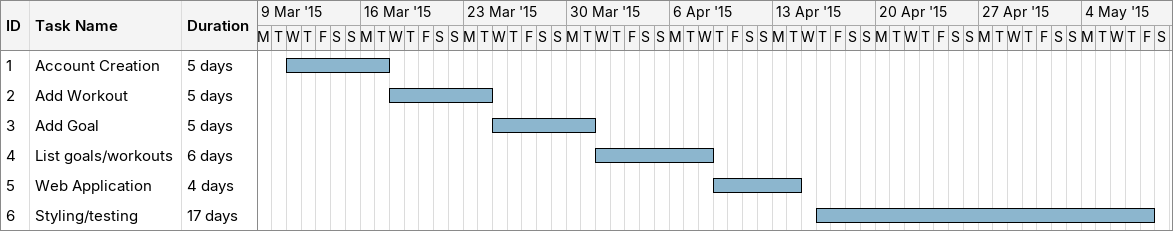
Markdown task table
| ID | Task | Duration | Start | Finish |
|---|---|---|---|---|
| 1 | Account Creation | 5d | 2015-03-11 | 2015-03-17 |
| 2 | Add Workout | 5d | 2015-03-18 | 2015-03-24 |
| 3 | Add Goal | 5d | 2015-03-25 | 2015-03-31 |
| 4 | List goals/workouts | 6d | 2015-04-01 | 2015-04-08 |
| 5 | Web Application | 4d | 2015-04-09 | 2015-04-14 |
| 6 | Styling/testing | 17d | 2015-04-16 | 2015-05-08 |
